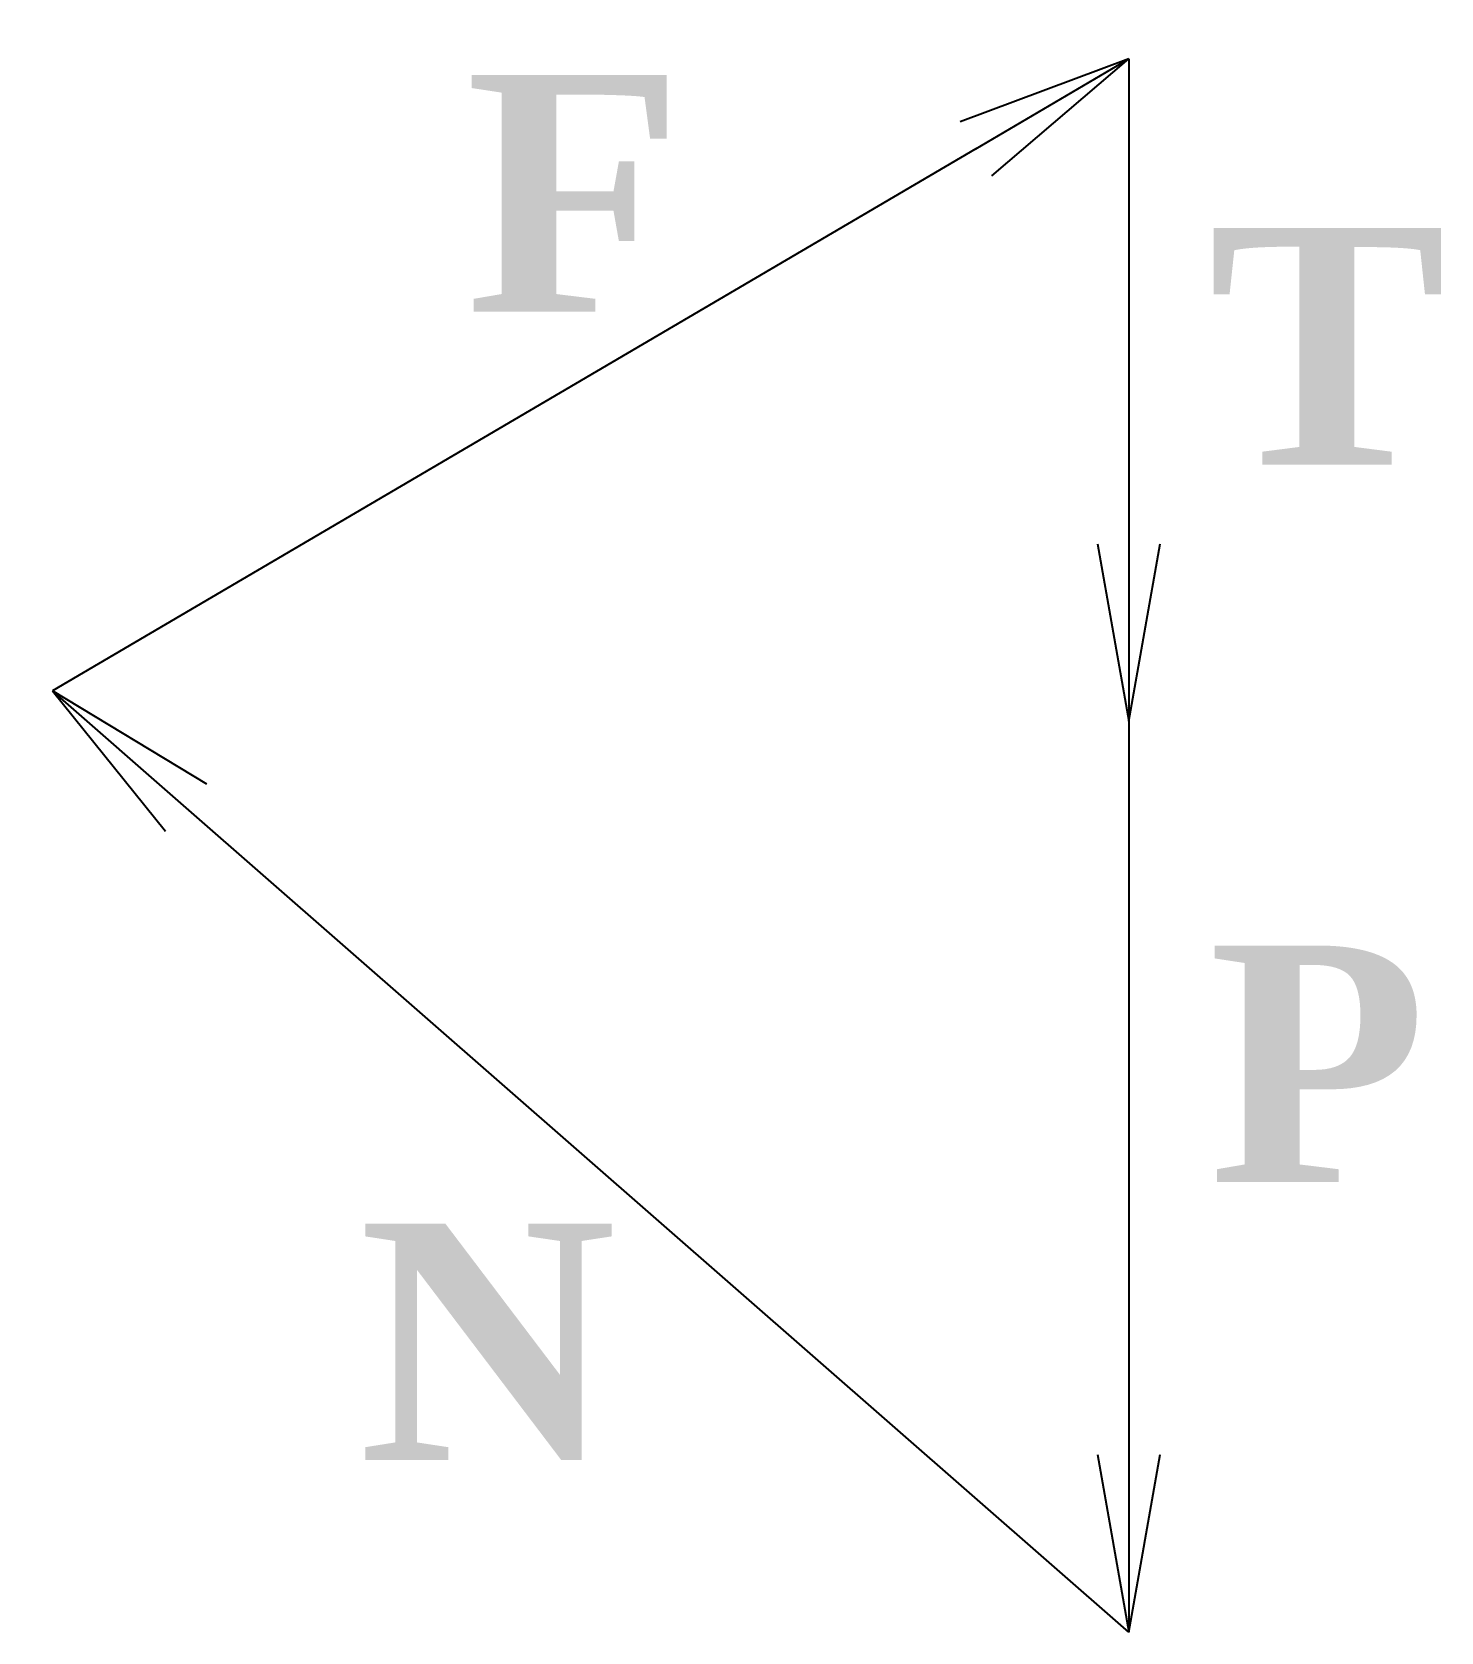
# Paper-space layout 'Чертёж' of a CAD drawing. Header units: millimetres. Extents: x 74.7 to 104.5, y 235.7 to 269.5.
import ezdxf

# ---------------------------------------------------------------- set-up
doc = ezdxf.new("R2010")
doc.units = ezdxf.units.MM
doc.linetypes.add('GOST2.303 5', pattern=[24, 20, -1.5, 1, -1.5])
for name, color, linetype, lineweight in [('Построения', 170, 'Continuous', 0), ('Размерные', 7, 'Continuous', 25), ('Текст', 7, 'GOST2.303 5', 35), ('Тонкие', 7, 'Continuous', 25)]:
    doc.layers.add(name, color=color, linetype=linetype, lineweight=lineweight)
doc.layers.get('Построения').off()
doc.styles.add('таймс5', font='times.ttf', dxfattribs={"height": 5})

# ---------------------------------------------------------------- blocks, each defined once
blk = doc.blocks.new('ГОСТ размерная стрелка нос')
at = {"layer": 'Размерные'}
for p, q in [((0, 0), (-2.5, 0.441)), ((-2.5, 0), (0, 0)), ((-2.5, -0.441), (0, 0))]:
    blk.add_line(p, q, dxfattribs=at)

psp = doc.layouts.new('Чертёж')

# ---------------------------------------------------------------- linework, layer by layer
at = {"layer": 'Тонкие'}
for p, q in [((97.936, 268.905), (97.936, 258.66)), ((94.702, 267.006), (75.182, 255.548)), ((97.936, 254.91), (97.936, 239.408)), ((97.936, 235.658), (78.005, 253.08))]:
    psp.add_line(p, q, dxfattribs=at)

# ---------------------------------------------------------------- block references
at = {"layer": 'Построения', "zscale": 1.5}
for p, xscale, yscale, rotation in [((97.936, 268.905), 1.500000000000005, 1.499999999999999, 30.41142572129783), ((97.936, 254.91), 1.5, 1.5, 270), ((75.182, 255.548), 1.500000000000022, 1.500000000000022, 138.8434670763383), ((97.936, 235.658), 1.5, 1.5, 270)]:
    psp.add_blockref('ГОСТ размерная стрелка нос', p, dxfattribs=dict(at, xscale=xscale, yscale=yscale, rotation=rotation))

# ---------------------------------------------------------------- texts
at = {"layer": 'Текст', "lineweight": 70, "char_height": 5, "attachment_point": 1, "style": 'таймс5'}
for s, insert in [('{\\fTimes New Roman|b1|i0|c204|p18;T}', (99.611, 265.332)), ('{\\fTimes New Roman|b1|i0|c204|p18;P}', (99.619, 250.167)), ('{\\fTimes New Roman|b1|i0|c204|p18;N}', (81.647, 244.292))]:
    psp.add_mtext(s, dxfattribs=dict(at, insert=insert))
at = {"layer": 'Тонкие', "lineweight": 70, "insert": (83.909, 268.563), "char_height": 5, "attachment_point": 1, "style": 'таймс5'}
psp.add_mtext('{\\fTimes New Roman|b1|i0|c204|p18;F}', dxfattribs=at)

doc.saveas('drawing.dxf')
